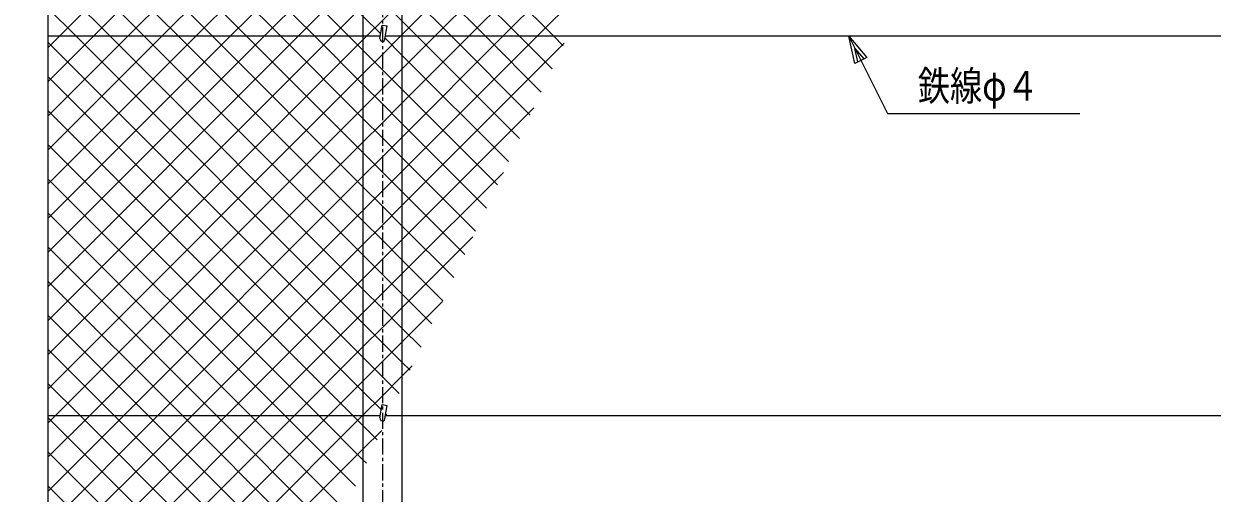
# Model space of a CAD drawing. Units: millimetres, scale not verified. Extents: x -4425 to 4425, y -3150 to 3150.
# Drawn here: x -3141 to -1294, y 1032 to 1762 of the extents above; entities that cross this region are included whole.
import ezdxf
from ezdxf.enums import TextEntityAlignment as Align

# ---------------------------------------------------------------- set-up
doc = ezdxf.new("R2010")
doc.units = ezdxf.units.MM
doc.header["$LTSCALE"] = 20
doc.linetypes.add('USER1', pattern=[2, 1.25, -0.25, 0.25, -0.25])
doc.layers.add('0-0_1', color=7, linetype='Continuous', lineweight=25)
doc.layers.add('0-3_EXTCNT-L', color=4, linetype='Continuous', lineweight=25)
doc.styles.add('ＭＳ ゴシック', font='')
doc.styles.get('ＭＳ ゴシック').set_extended_font_data('MS Gothic')

msp = doc.modelspace()

# ---------------------------------------------------------------- linework, layer by layer
at = {"layer": '0-0_1', "color": 4, "linetype": 'USER1'}
msp.add_line((-2583.61, 2397.42), (-2583.61, 162.95), dxfattribs=at)
at = {"layer": '0-0_1'}
for p, q in [((-2613.91, 2298.66), (-2613.91, 596.66)), ((-2553.31, 2298.66), (-2553.31, 596.66)), ((-2579.65, 1738.08), (-2576, 1758.76)), ((-2586.96, 1742.66), (-3103.61, 1742.66)), ((-586.96, 1742.66), (-2578.84, 1742.66)), ((-2579.65, 1148.08), (-2576, 1168.76)), ((-2586.96, 1152.66), (-3103.61, 1152.66)), ((-586.96, 1152.66), (-2578.84, 1152.66))]:
    msp.add_line(p, q, dxfattribs=at)
at = {"layer": '0-0_1', "color": 4}
for points in [[(-3141.19, 1994.48), (-3103.61, 1980.8), (-3103.6, 899.53)], [(-1858.67, 1742.66), (-1798.67, 1622.66), (-1499.42, 1622.66)], [(-1844.58, 1702.75), (-1849.28, 1723.88), (-1835.19, 1707.45)]]:
    msp.add_lwpolyline(points, dxfattribs=at)
at = {"layer": '0-0_1'}
for points in [[(-2587.54, 1739.41), (-2583.89, 1760.09), (-2576, 1758.76)], [(-2587.54, 1149.41), (-2583.89, 1170.09), (-2576, 1168.76)]]:
    msp.add_lwpolyline(points, dxfattribs=at)
at = {"layer": '0-0_1', "color": 4}
msp.add_lwpolyline([(-1849.28, 1700.4), (-1858.67, 1742.66), (-1830.5, 1709.79)], close=True, dxfattribs=at)
at = {"layer": '0-0_1'}
for centre in [(-2583.61, 1738.66), (-2583.61, 1148.66)]:
    msp.add_arc(centre, 4, 169.25091, 351.57761, dxfattribs=at)
at = {"layer": '0-3_EXTCNT-L'}
for p, q in [((-2635.59, 1742.66), (-3103.61, 2210.68)), ((-2688.63, 1742.66), (-3103.61, 2157.64)), ((-2502.27, 1742.66), (-2111.93, 2133.01)), ((-2979.57, 1742.66), (-2613.91, 2108.33)), ((-2741.66, 1742.66), (-3103.61, 2104.61)), ((-2926.54, 1742.66), (-2613.91, 2055.3)), ((-2449.24, 1742.66), (-2159.21, 2032.7)), ((-2873.5, 1742.66), (-2613.91, 2002.26)), ((-2317.4, 1742.66), (-2553.31, 1978.57)), ((-2900.76, 1742.66), (-3103.61, 1945.51)), ((-2820.47, 1742.66), (-2613.91, 1949.23)), ((-2370.43, 1742.66), (-2553.31, 1925.54)), ((-2396.21, 1742.66), (-2206.48, 1932.39)), ((-2953.79, 1742.66), (-3103.61, 1892.48)), ((-2767.44, 1742.66), (-2613.91, 1896.2)), ((-2423.46, 1742.66), (-2553.31, 1872.51)), ((-3006.82, 1742.66), (-3103.61, 1839.44)), ((-2343.17, 1742.66), (-2253.76, 1832.07)), ((-2476.49, 1742.66), (-2553.31, 1819.48)), ((-3059.86, 1742.66), (-3103.61, 1786.41)), ((-3103.61, 1618.63), (-2979.57, 1742.66)), ((-3103.6, 1565.6), (-2926.54, 1742.66)), ((-3103.6, 1512.56), (-2873.5, 1742.66)), ((-3103.6, 1459.53), (-2820.47, 1742.66)), ((-3103.6, 1406.5), (-2767.44, 1742.66)), ((-2613.91, 1296.71), (-3059.86, 1742.66)), ((-2613.91, 1349.75), (-3006.82, 1742.66)), ((-2613.91, 1402.78), (-2953.79, 1742.66)), ((-2613.91, 1455.81), (-2900.76, 1742.66)), ((-2613.91, 1614.91), (-2741.66, 1742.66)), ((-2613.91, 1667.94), (-2688.63, 1742.66)), ((-2613.91, 1720.98), (-2635.59, 1742.66)), ((-2553.31, 1691.63), (-2502.27, 1742.66)), ((-2553.31, 1638.6), (-2449.24, 1742.66)), ((-2553.31, 1585.56), (-2396.21, 1742.66)), ((-2553.31, 1532.53), (-2343.17, 1742.66)), ((-2353.75, 1619.92), (-2476.49, 1742.66)), ((-2336.77, 1655.97), (-2423.46, 1742.66)), ((-2319.78, 1692.01), (-2370.43, 1742.66)), ((-2302.79, 1728.06), (-2317.4, 1742.66)), ((-2583.61, 1690.68), (-2613.91, 1720.98)), ((-2583.61, 1661.33), (-2553.31, 1691.63)), ((-2553.31, 1660.38), (-2583.61, 1690.68)), ((-2583.61, 1637.64), (-2613.91, 1667.94)), ((-2613.91, 1631.03), (-2583.61, 1661.33)), ((-2404.72, 1511.79), (-2553.31, 1660.38)), ((-2628.96, 1152.66), (-3103.61, 1627.31)), ((-3092.27, 1152.66), (-2613.91, 1631.03)), ((-2583.61, 1608.3), (-2553.31, 1638.6)), ((-2553.31, 1607.34), (-2583.61, 1637.64)), ((-2583.61, 1584.61), (-2613.91, 1614.91)), ((-2613.91, 1578), (-2583.61, 1608.3)), ((-2421.71, 1475.75), (-2553.31, 1607.34)), ((-2681.99, 1152.66), (-3103.61, 1574.28)), ((-3039.24, 1152.66), (-2613.91, 1578)), ((-2583.61, 1555.27), (-2553.31, 1585.56)), ((-2553.31, 1554.31), (-2583.61, 1584.61)), ((-2613.91, 1524.97), (-2583.61, 1555.27)), ((-2438.7, 1439.7), (-2553.31, 1554.31)), ((-2735.02, 1152.66), (-3103.6, 1521.25)), ((-2986.21, 1152.66), (-2613.91, 1524.97)), ((-2583.61, 1502.23), (-2553.31, 1532.53)), ((-2553.31, 1373.43), (-2395.6, 1531.14)), ((-2613.91, 1471.93), (-2583.61, 1502.23)), ((-2788.06, 1152.66), (-3103.6, 1468.21)), ((-2933.17, 1152.66), (-2613.91, 1471.93)), ((-2583.61, 1425.51), (-2613.91, 1455.81)), ((-2553.31, 1395.21), (-2583.61, 1425.51)), ((-2553.31, 1320.4), (-2442.88, 1430.82)), ((-2841.09, 1152.66), (-3103.6, 1415.18)), ((-2583.61, 1372.48), (-2613.91, 1402.78)), ((-2489.66, 1331.57), (-2553.31, 1395.21)), ((-2583.61, 1343.13), (-2553.31, 1373.43)), ((-2553.31, 1342.18), (-2583.61, 1372.48)), ((-2894.12, 1152.66), (-3103.6, 1362.15)), ((-2583.61, 1319.44), (-2613.91, 1349.75)), ((-2613.91, 1312.83), (-2583.61, 1343.13)), ((-2506.65, 1295.52), (-2553.31, 1342.18)), ((-2553.31, 1267.37), (-2490.16, 1330.51)), ((-2774.07, 1152.66), (-2613.91, 1312.83)), ((-2583.61, 1290.1), (-2553.31, 1320.4)), ((-2553.31, 1289.15), (-2583.61, 1319.44)), ((-2947.15, 1152.66), (-3103.6, 1309.11)), ((-2583.61, 1266.41), (-2613.91, 1296.71)), ((-2613.91, 1259.8), (-2583.61, 1290.1)), ((-2523.64, 1259.48), (-2553.31, 1289.15)), ((-2721.04, 1152.66), (-2613.91, 1259.8)), ((-2583.61, 1237.07), (-2553.31, 1267.37)), ((-2553.31, 1236.11), (-2583.61, 1266.41)), ((-3000.19, 1152.66), (-3103.6, 1256.08)), ((-2613.91, 1206.77), (-2583.61, 1237.07)), ((-2540.63, 1223.44), (-2553.31, 1236.11)), ((-2553.31, 1214.33), (-2537.44, 1230.2)), ((-3053.22, 1152.66), (-3103.6, 1203.05)), ((-2668.01, 1152.66), (-2613.91, 1206.77)), ((-2583.61, 1184.03), (-2553.31, 1214.33)), ((-2613.91, 1153.73), (-2583.61, 1184.03)), ((-3103.61, 823.13), (-2774.07, 1152.66)), ((-3103.61, 770.1), (-2721.04, 1152.66)), ((-3103.61, 717.07), (-2668.01, 1152.66)), ((-3103.61, 664.03), (-2614.98, 1152.66)), ((-3103.6, 1141.33), (-3092.27, 1152.66)), ((-3103.6, 1088.3), (-3039.24, 1152.66)), ((-3103.6, 1035.27), (-2986.21, 1152.66)), ((-3103.6, 982.23), (-2933.17, 1152.66)), ((-2744.49, 790.9), (-3103.6, 1150.02)), ((-2727.5, 826.95), (-3053.22, 1152.66)), ((-2710.51, 862.99), (-3000.19, 1152.66)), ((-2693.53, 899.04), (-2947.15, 1152.66)), ((-2676.54, 935.08), (-2894.12, 1152.66)), ((-2659.55, 971.12), (-2841.09, 1152.66)), ((-2642.56, 1007.17), (-2788.06, 1152.66)), ((-2625.57, 1043.21), (-2735.02, 1152.66)), ((-2613.91, 1084.58), (-2681.99, 1152.66)), ((-2613.91, 1137.61), (-2628.96, 1152.66)), ((-2614.98, 1152.66), (-2613.91, 1153.73)), ((-2575.92, 1152.66), (-2578.4, 1155.14)), ((-2591.59, 1115.3), (-2613.91, 1137.61)), ((-2761.48, 754.86), (-3103.6, 1096.98)), ((-2608.58, 1079.26), (-2613.91, 1084.58)), ((-2778.47, 718.81), (-3103.6, 1043.95))]:
    msp.add_line(p, q, dxfattribs=at)
for points in [[(-3103.61, 1724.69), (-3085.64, 1742.66), (-2613.91, 2214.39), (-2583.61, 2244.69), (-2553.31, 2274.99), (-2544.38, 2283.91), (-2529.63, 2298.66)], [(-3103.6, 1300.43), (-2661.37, 1742.66), (-2613.91, 1790.13), (-2583.61, 1820.43), (-2553.31, 1850.73), (-2120.12, 2283.91), (-2105.37, 2298.66)], [(-3103.6, 1247.4), (-2613.91, 1737.1), (-2608.34, 1742.66), (-2583.61, 1767.4), (-2553.31, 1797.7), (-2067.09, 2283.91), (-2052.34, 2298.66)], [(-3103.61, 1671.66), (-3032.6, 1742.66), (-2613.91, 2161.36), (-2583.61, 2191.66), (-2553.31, 2221.96), (-2493.61, 2281.66)], [(-2370.74, 1583.88), (-2529.53, 1742.66), (-2553.31, 1766.44), (-2583.61, 1796.74), (-2613.91, 1827.04), (-3068.61, 2281.74)], [(-2586.3, 1746.41), (-2613.91, 1774.01), (-3103.61, 2263.71)], [(-3103.6, 1353.46), (-2714.4, 1742.66), (-2613.91, 1843.16), (-2583.61, 1873.46), (-2553.31, 1903.76), (-2188.4, 2268.66)], [(-3103.6, 1194.36), (-2613.91, 1684.06), (-2583.61, 1714.36), (-2555.31, 1742.66), (-2553.31, 1744.66), (-2064.65, 2233.32)], [(-2455.69, 1403.66), (-2553.31, 1501.28), (-2583.61, 1531.58), (-2613.91, 1561.88), (-2794.69, 1742.66), (-3071.78, 2019.75)], [(-2472.67, 1367.61), (-2553.31, 1448.24), (-2583.61, 1478.54), (-2613.91, 1508.84), (-2847.73, 1742.66), (-3110.66, 2005.6)], [(-2387.73, 1547.84), (-2553.31, 1713.41), (-2579.4, 1739.5)], [(-2557.62, 1187.39), (-2583.61, 1213.38), (-2613.91, 1243.68), (-3103.61, 1733.38)], [(-3103.6, 929.2), (-2880.14, 1152.66), (-2613.91, 1418.9), (-2583.61, 1449.2), (-2553.31, 1479.5), (-2301.04, 1731.76)], [(-2585.31, 1162.05), (-2613.91, 1190.65), (-3103.61, 1680.35)], [(-3086.48, 893.29), (-2827.11, 1152.66), (-2613.91, 1365.87), (-2583.61, 1396.17), (-2553.31, 1426.47), (-2348.32, 1631.45)], [(-3087.94, 626.66), (-2613.91, 1100.7), (-2584.72, 1129.89)]]:
    msp.add_lwpolyline(points, dxfattribs=at)

# ---------------------------------------------------------------- texts
at = {"layer": '0-0_1', "color": 4, "style": 'ＭＳ ゴシック', "width": 0.8}
msp.add_text('鉄線φ４', height=45.92, dxfattribs=at).set_placement((-1751.42, 1628.83), align=Align.BOTTOM_LEFT)

doc.saveas('drawing.dxf')
